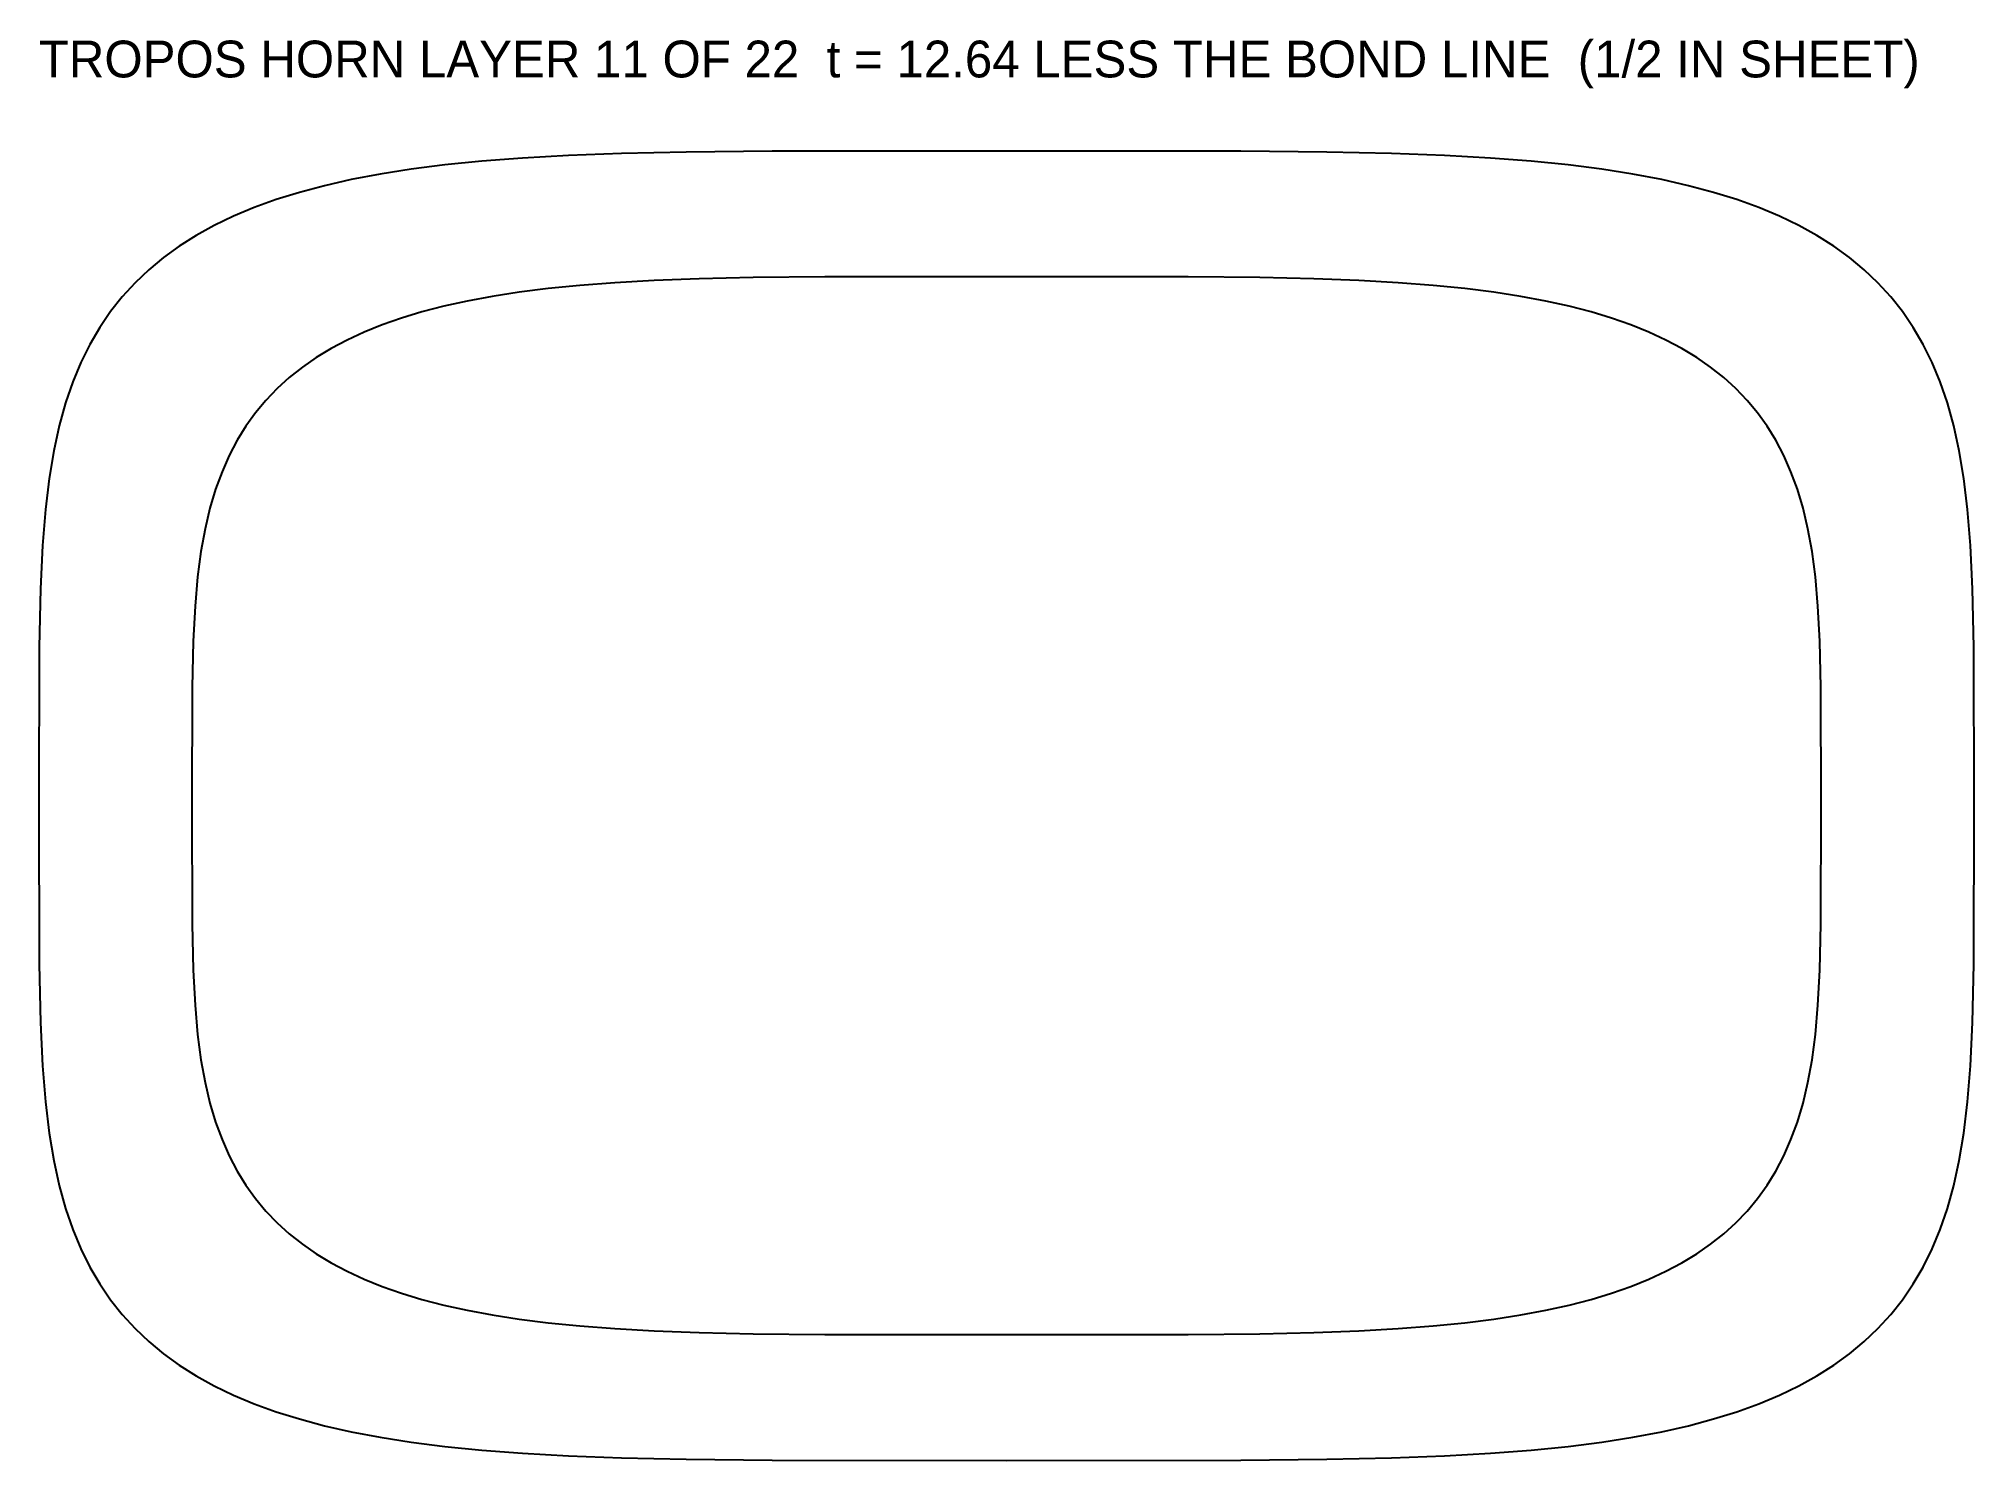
# Model space of a CAD drawing. Header units: millimetres. Extents: x -158 to 158, y -107 to 125.
import ezdxf

# ---------------------------------------------------------------- set-up
doc = ezdxf.new("R2010")
doc.units = ezdxf.units.MM
for name, color, linetype in [('INNER', 3, 'Continuous'), ('OUTER', 1, 'Continuous'), ('TEXT', 7, 'Continuous')]:
    doc.layers.add(name, color=color, linetype=linetype)

msp = doc.modelspace()

# ---------------------------------------------------------------- linework, layer by layer
at = {"layer": 'INNER'}
msp.add_lwpolyline([(112.49, 73.06), (110.06, 74.54), (107.46, 75.92), (104.7, 77.2), (101.76, 78.39), (98.62, 79.5), (95.28, 80.51), (91.72, 81.44), (87.91, 82.28), (83.83, 83.04), (79.44, 83.72), (74.69, 84.32), (69.51, 84.83), (63.81, 85.27), (57.42, 85.62), (50.08, 85.9), (41.28, 86.1), (29.63, 86.21), (0, 86.25), (-29.63, 86.21), (-41.28, 86.1), (-50.08, 85.9), (-57.42, 85.62), (-63.81, 85.27), (-69.51, 84.83), (-74.69, 84.32), (-79.44, 83.72), (-83.83, 83.04), (-87.91, 82.28), (-91.72, 81.44), (-95.28, 80.51), (-98.62, 79.5), (-101.76, 78.39), (-104.7, 77.2), (-107.46, 75.92), (-110.06, 74.54), (-112.49, 73.06), (-114.76, 71.48), (-116.88, 69.8), (-118.86, 68.01), (-120.69, 66.09), (-122.39, 64.06), (-123.95, 61.89), (-125.38, 59.57), (-126.68, 57.1), (-127.85, 54.45), (-128.9, 51.6), (-129.81, 48.51), (-130.61, 45.15), (-131.28, 41.45), (-131.82, 37.3), (-132.25, 32.53), (-132.55, 26.81), (-132.73, 19.25), (-132.79, 0), (-132.73, -19.25), (-132.55, -26.81), (-132.25, -32.53), (-131.82, -37.3), (-131.28, -41.45), (-130.61, -45.15), (-129.81, -48.51), (-128.9, -51.6), (-127.85, -54.45), (-126.68, -57.1), (-125.38, -59.57), (-123.95, -61.89), (-122.39, -64.06), (-120.69, -66.09), (-118.86, -68.01), (-116.88, -69.8), (-114.76, -71.48), (-112.49, -73.06), (-110.06, -74.54), (-107.46, -75.92), (-104.7, -77.2), (-101.76, -78.39), (-98.62, -79.5), (-95.28, -80.51), (-91.72, -81.44), (-87.91, -82.28), (-83.83, -83.04), (-79.44, -83.72), (-74.69, -84.32), (-69.51, -84.83), (-63.81, -85.27), (-57.42, -85.62), (-50.08, -85.9), (-41.28, -86.1), (-29.63, -86.21), (0, -86.25), (29.63, -86.21), (41.28, -86.1), (50.08, -85.9), (57.42, -85.62), (63.81, -85.27), (69.51, -84.83), (74.69, -84.32), (79.44, -83.72), (83.83, -83.04), (87.91, -82.28), (91.72, -81.44), (95.28, -80.51), (98.62, -79.5), (101.76, -78.39), (104.7, -77.2), (107.46, -75.92), (110.06, -74.54), (112.49, -73.06), (114.76, -71.48), (116.88, -69.8), (118.86, -68.01), (120.69, -66.09), (122.39, -64.06), (123.95, -61.89), (125.38, -59.57), (126.68, -57.1), (127.85, -54.45), (128.9, -51.6), (129.81, -48.51), (130.61, -45.15), (131.28, -41.45), (131.82, -37.3), (132.25, -32.53), (132.55, -26.81), (132.73, -19.25), (132.79, 0), (132.73, 19.25), (132.55, 26.81), (132.25, 32.53), (131.82, 37.3), (131.28, 41.45), (130.61, 45.15), (129.81, 48.51), (128.9, 51.6), (127.85, 54.45), (126.68, 57.1), (125.38, 59.57), (123.95, 61.89), (122.39, 64.06), (120.69, 66.09), (118.86, 68.01), (116.88, 69.8), (114.76, 71.48)], close=True, dxfattribs=at)
at = {"layer": 'OUTER'}
msp.add_lwpolyline([(134.81, 91.23), (132.06, 92.97), (129.11, 94.6), (125.97, 96.11), (122.62, 97.51), (119.04, 98.81), (115.23, 100), (111.15, 101.09), (106.78, 102.08), (102.09, 102.98), (97.02, 103.77), (91.53, 104.47), (85.51, 105.07), (78.86, 105.58), (71.37, 106), (62.72, 106.32), (52.23, 106.55), (38.18, 106.69), (0, 106.74), (-38.18, 106.69), (-52.23, 106.55), (-62.72, 106.32), (-71.37, 106), (-78.86, 105.58), (-85.51, 105.07), (-91.53, 104.47), (-97.02, 103.77), (-102.09, 102.98), (-106.78, 102.08), (-111.15, 101.09), (-115.23, 100), (-119.04, 98.81), (-122.62, 97.51), (-125.97, 96.11), (-129.11, 94.6), (-132.06, 92.97), (-134.81, 91.23), (-137.39, 89.37), (-139.79, 87.37), (-142.03, 85.25), (-144.1, 82.98), (-146.01, 80.56), (-147.78, 77.98), (-149.39, 75.22), (-150.85, 72.26), (-152.17, 69.08), (-153.34, 65.66), (-154.37, 61.94), (-155.27, 57.87), (-156.02, 53.37), (-156.63, 48.3), (-157.11, 42.44), (-157.45, 35.35), (-157.66, 25.83), (-157.72, 0), (-157.66, -25.83), (-157.45, -35.35), (-157.11, -42.44), (-156.63, -48.3), (-156.02, -53.37), (-155.27, -57.87), (-154.37, -61.94), (-153.34, -65.66), (-152.17, -69.08), (-150.85, -72.26), (-149.39, -75.22), (-147.78, -77.98), (-146.01, -80.56), (-144.1, -82.98), (-142.03, -85.25), (-139.79, -87.37), (-137.39, -89.37), (-134.81, -91.23), (-132.06, -92.97), (-129.11, -94.6), (-125.97, -96.11), (-122.62, -97.51), (-119.04, -98.81), (-115.23, -100), (-111.15, -101.09), (-106.78, -102.08), (-102.09, -102.98), (-97.02, -103.77), (-91.53, -104.47), (-85.51, -105.07), (-78.86, -105.58), (-71.37, -106), (-62.72, -106.32), (-52.23, -106.55), (-38.18, -106.69), (0, -106.74), (38.18, -106.69), (52.23, -106.55), (62.72, -106.32), (71.37, -106), (78.86, -105.58), (85.51, -105.07), (91.53, -104.47), (97.02, -103.77), (102.09, -102.98), (106.78, -102.08), (111.15, -101.09), (115.23, -100), (119.04, -98.81), (122.62, -97.51), (125.97, -96.11), (129.11, -94.6), (132.06, -92.97), (134.81, -91.23), (137.39, -89.37), (139.79, -87.37), (142.03, -85.25), (144.1, -82.98), (146.01, -80.56), (147.78, -77.98), (149.39, -75.22), (150.85, -72.26), (152.17, -69.08), (153.34, -65.66), (154.37, -61.94), (155.27, -57.87), (156.02, -53.37), (156.63, -48.3), (157.11, -42.44), (157.45, -35.35), (157.66, -25.83), (157.72, 0), (157.66, 25.83), (157.45, 35.35), (157.11, 42.44), (156.63, 48.3), (156.02, 53.37), (155.27, 57.87), (154.37, 61.94), (153.34, 65.66), (152.17, 69.08), (150.85, 72.26), (149.39, 75.22), (147.78, 77.98), (146.01, 80.56), (144.1, 82.98), (142.03, 85.25), (139.79, 87.37), (137.39, 89.37)], close=True, dxfattribs=at)

# ---------------------------------------------------------------- texts
at = {"layer": 'TEXT'}
msp.add_text('TROPOS HORN LAYER 11 OF 22  t = 12.64 LESS THE BOND LINE  (1/2 IN SHEET)', height=6, dxfattribs=at).set_placement((-157.72, 118.74))

doc.saveas('drawing.dxf')
